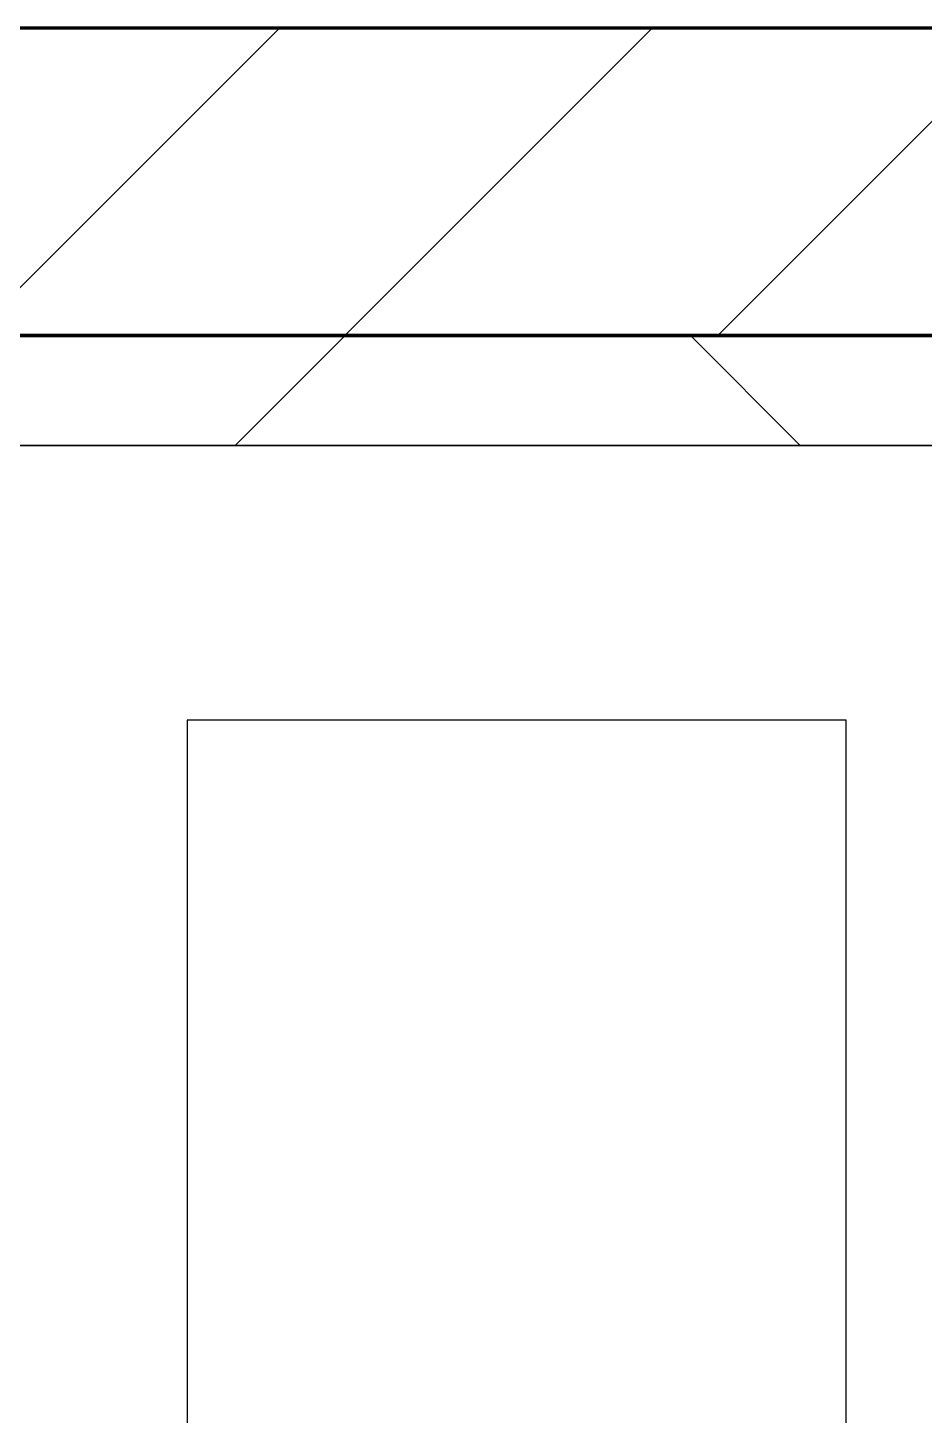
# Model space of a CAD drawing. Header units: millimetres. Extents: x -678720 to -601931, y -306 to 39239.
# Drawn here: x -671196 to -670788, y 8128 to 8759 of the extents above; entities that cross this region are included whole.
import ezdxf
from ezdxf.xclip import XClip

# ---------------------------------------------------------------- set-up
doc = ezdxf.new("R2010")
doc.units = ezdxf.units.MM
doc.header["$XCLIPFRAME"] = 0
doc.layers.add('000 - WIPEOUT', color=250, linetype='Continuous')
doc.layers.add('A11_ALU.SOLID SHEET', color=2, linetype='Continuous')
for name, color, linetype, lineweight in [('A-GLAZ-CURT', 2, 'Continuous', 9), ('A-WALL', 5, 'Continuous', 35), ('A-WALL-FNSH', 2, 'Continuous', 35), ('A-WALL-PATT', 1, 'Continuous', 35)]:
    doc.layers.add(name, color=color, linetype=linetype, lineweight=lineweight)

# ---------------------------------------------------------------- blocks, each defined once
blk = doc.blocks.new('PPLS-PP19_Custom Tile Pattern - Custom Tile Pattern-V86-4234-01 ENLARGED MULTI-PURPOSE LEVEL - REFLECTED CEILING PLAN - SHEET 5')
at = {"layer": 'A-GLAZ-CURT'}
for p, q in [((-300, 0), (300, 0)), ((300, 0), (-300, 0)), ((195.99, 0), (213.31, 0)), ((213.31, 0), (195.99, 0)), ((230.06, 0), (300, 0)), ((-300, -50), (300, -50)), ((300, -50), (-300, -50))]:
    blk.add_line(p, q, dxfattribs=at)
for points, knots in [([(-86.78, 0), (-99.82, 0), (-120.93, 0), (-145.87, 0), (-151.68, 0)], [-18766.980307, -18766.980307, -18766.980307, -18766.980307, -17136.203329, -16663.093301, -16663.093301, -16663.093301, -16663.093301]), ([(-151.03, 0), (-140.01, 0), (-124.96, 0), (-110.8, 0), (-99.5, 0), (-91.46, 0)], [-1996.172939, -1996.172939, -1996.172939, -1996.172939, -1002.059161, -460.363443, 0, 0, 0, 0]), ([(-150.34, 0), (-150.07, 0), (-147.75, 0), (-142.6, 0), (-127.26, 0), (-107.3, 0), (-90.42, 0), (-75.26, 0), (-68.41, 0), (-65.12, 0), (-63.63, 0)], [-4948.728362, -4948.728362, -4948.728362, -4948.728362, -4883.323924, -4440.880425, -4054.690705, -3793.097032, -3402.597032, -3144.956779, -3050.982048, -2969.237017, -2969.237017, -2969.237017, -2969.237017]), ([(-26.75, 0), (-27.82, 0), (-36.18, 0), (-53.55, 0), (-78.2, 0), (-110.94, 0), (-130.52, 0), (-147.74, 0), (-149.07, 0)], [-8718.362214, -8718.362214, -8718.362214, -8718.362214, -8532.293389, -8073.216054, -7508.296369, -7004.680444, -6449.282163, -6277.220794, -6277.220794, -6277.220794, -6277.220794]), ([(-86.16, 0), (-91.37, 0), (-104.13, 0), (-122.65, 0), (-139.03, 0), (-146.11, 0), (-146.95, 0)], [-1681.3698, -1681.3698, -1681.3698, -1681.3698, -1374.161226, -945.742622, -741.901385, -489.130243, -489.130243, -489.130243, -489.130243]), ([(-134.15, 0), (-133.32, 0), (-130.31, 0), (-117.33, 0), (-97.48, 0), (-87.86, 0), (-85.74, 0)], [-7657.439573, -7657.439573, -7657.439573, -7657.439573, -7293.749979, -6839.55839, -6236.997189, -6053.314283, -6053.314283, -6053.314283, -6053.314283]), ([(-126.5, 0), (-122.44, 0), (-108.71, 0), (-95.49, 0), (-86.57, 0), (-85.76, 0)], [-5231.017328, -5231.017328, -5231.017328, -5231.017328, -4994.692869, -4542.524482, -4497.021594, -4497.021594, -4497.021594, -4497.021594]), ([(-125.15, 0), (-124.93, 0), (-121.96, 0), (-113.01, 0), (-98.9, 0), (-85.29, 0), (-71.67, 0), (-65.93, 0), (-65.07, 0)], [-3362.7396, -3362.7396, -3362.7396, -3362.7396, -3342.215224, -3074.362186, -2902.289527, -2605.247022, -2322.099534, -2241.8264, -2241.8264, -2241.8264, -2241.8264]), ([(-85.75, 0), (-92.76, 0), (-102.21, 0), (-114.02, 0), (-117.28, 0), (-118.78, 0)], [-602.534604, -602.534604, -602.534604, -602.534604, -229.489605, -116.330425, 0, 0, 0, 0]), ([(-85.84, 0), (-94.42, 0), (-108.04, 0), (-116.56, 0), (-117.56, 0)], [-2135.247573, -2135.247573, -2135.247573, -2135.247573, -1433.981041, -985.49888, -985.49888, -985.49888, -985.49888]), ([(-115.82, 0), (-114.96, 0), (-110.41, 0), (-96.78, 0), (-71.33, 0), (-46.06, 0), (-26.05, 0), (-20.53, 0)], [-5724.064692, -5724.064692, -5724.064692, -5724.064692, -5430.283136, -5103.229623, -4799.173296, -4065.652676, -3775.446925, -3775.446925, -3775.446925, -3775.446925]), ([(-85.91, 0), (-89.43, 0), (-98.37, 0), (-112.01, 0), (-114.94, 0), (-115.63, 0)], [-974.308884, -974.308884, -974.308884, -974.308884, -789.402658, -501.969187, -243.577221, -243.577221, -243.577221, -243.577221]), ([(-91.46, 0), (-90.09, 0), (-88.3, 0), (-86.44, 0), (-86.09, 0)], [-19832.387487, -19832.387487, -19832.387487, -19832.387487, -19753.885894, -19735.532288, -19735.532288, -19735.532288, -19735.532288]), ([(-85.76, 0), (-82.11, 0), (-77.04, 0), (-72.73, 0), (-72.64, 0), (-72.64, 0)], [-19729.932691, -19729.932691, -19729.932691, -19729.932691, -19541.04734, -19478.625389, -19471.062469, -19471.062469, -19471.062469, -19471.062469]), ([(-36.62, 0), (-36.62, 0), (-40.35, 0), (-44.32, 0), (-58.97, 0), (-76.43, 0), (-85.08, 0), (-85.76, 0)], [-4069.478503, -4069.478503, -4069.478503, -4069.478503, -3858.647035, -3538.256648, -2842.901703, -2193.204658, -2137.479627, -2137.479627, -2137.479627, -2137.479627]), ([(-63.96, 0), (-64.13, 0), (-72.36, 0), (-80.37, 0), (-85.76, 0)], [-2171.769325, -2171.769325, -2171.769325, -2171.769325, -2007.031671, -1689.226457, -1689.226457, -1689.226457, -1689.226457]), ([(9.32, 0), (9.08, 0), (7.65, 0), (2.57, 0), (-12.23, 0), (-25.64, 0), (-40, 0), (-56.24, 0), (-71.97, 0), (-81.35, 0), (-85.76, 0)], [-2922.926651, -2922.926651, -2922.926651, -2922.926651, -2882.788014, -2720.818881, -2518.50168, -2125.455881, -1792.521578, -1466.981642, -1208.454564, -976.845613, -976.845613, -976.845613, -976.845613]), ([(-72.93, 0), (-75.51, 0), (-79.88, 0), (-84.77, 0), (-85.75, 0)], [-19442.345229, -19442.345229, -19442.345229, -19442.345229, -18935.241197, -18810.162684, -18810.162684, -18810.162684, -18810.162684]), ([(-85.19, 0), (-81.48, 0), (-72.19, 0), (-62.74, 0), (-60.36, 0), (-59.97, 0)], [-6037.596586, -6037.596586, -6037.596586, -6037.596586, -5713.340575, -5140.470607, -5006.787413, -5006.787413, -5006.787413, -5006.787413]), ([(-85.05, 0), (-76.57, 0), (-62.9, 0), (-54.4, 0), (-48.53, 0), (-30.79, 0), (-18.03, 0), (8.61, 0), (15.02, 0), (22.91, 0), (31, 0), (39.04, 0), (51.19, 0), (58.74, 0), (61.34, 0), (61.45, 0)], [-4483.729138, -4483.729138, -4483.729138, -4483.729138, -4008.285538, -3689.699207, -3546.54457, -3315.260113, -2864.387349, -2439.246196, -2084.094819, -1956.422387, -1818.904206, -1645.594513, -1443.202566, -1228.752106, -1120.932285, -1120.932285, -1120.932285, -1120.932285]), ([(-36.33, 0), (-36.43, 0), (-37.27, 0), (-45.02, 0), (-46.13, 0), (-60.59, 0), (-74.4, 0), (-82.57, 0), (-84.85, 0)], [-1855.773136, -1855.773136, -1855.773136, -1855.773136, -1810.870157, -1672.078046, -1405.135169, -1060.00838, -740.068933, -618.591045, -618.591045, -618.591045, -618.591045]), ([(-29.03, 0), (-33.97, 0), (-43.74, 0), (-56.37, 0), (-71.66, 0), (-77.83, 0), (-82.66, 0), (-83.28, 0), (-83.28, 0)], [-2680.714891, -2680.714891, -2680.714891, -2680.714891, -2413.671296, -2161.752162, -2006.592567, -1646.621388, -1424.436217, -1393.971743, -1393.971743, -1393.971743, -1393.971743]), ([(-83.28, 0), (-83.28, 0), (-82.91, 0), (-76.14, 0), (-62.97, 0), (-48.14, 0), (-36.49, 0), (-33.57, 0), (-29.94, 0), (-28.57, 0)], [-1393.4169, -1393.4169, -1393.4169, -1393.4169, -1353.722004, -1274.333717, -1073.56893, -651.549973, -296.515819, -83.513472, 0, 0, 0, 0]), ([(-66.39, 0), (-66.39, 0), (-63.63, 0), (-53.63, 0), (-34.42, 0), (-29.82, 0), (-29.19, 0)], [-2493.31794, -2493.31794, -2493.31794, -2493.31794, -2315.303971, -1809.437387, -963.711516, -666.19313, -666.19313, -666.19313, -666.19313]), ([(31.18, 0), (25.97, 0), (11.99, 0), (-16.92, 0), (-47.42, 0), (-65.77, 0), (-66.37, 0), (-66.38, 0)], [-4496.803627, -4496.803627, -4496.803627, -4496.803627, -4222.080604, -3745.412743, -2981.410125, -2542.574734, -2498.224237, -2498.224237, -2498.224237, -2498.224237]), ([(-63.63, 0), (-61.49, 0), (-57.39, 0), (-54.49, 0), (-45.2, 0), (-40.79, 0), (-40.46, 0), (-40.44, 0)], [-2969.237017, -2969.237017, -2969.237017, -2969.237017, -2851.217951, -2734.127174, -2474.780881, -2410.990208, -2350.645972, -2350.645972, -2350.645972, -2350.645972]), ([(-58.83, 0), (-58.37, 0), (-57.29, 0), (-54.23, 0), (-46.33, 0), (-42.62, 0), (-41.76, 0)], [-4859.52896, -4859.52896, -4859.52896, -4859.52896, -4680.891996, -4469.85053, -4321.566175, -4270.495146, -4270.495146, -4270.495146, -4270.495146]), ([(-51.83, 0), (-51.83, 0), (-51.78, 0), (-47.4, 0), (-46.01, 0), (-40.22, 0), (-36.78, 0)], [-632.814994, -632.814994, -632.814994, -632.814994, -627.965721, -508.377888, -260.442412, 0, 0, 0, 0]), ([(76.63, 0), (74.8, 0), (67.65, 0), (53.52, 0), (37, 0), (24.07, 0), (12.82, 0), (-2.9, 0), (-20.62, 0), (-32.81, 0), (-44.85, 0), (-51.43, 0), (-51.79, 0)], [-3095.572228, -3095.572228, -3095.572228, -3095.572228, -2950.589685, -2634.532728, -2313.748533, -2106.613311, -1925.670641, -1617.263037, -1290.787923, -1039.307308, -819.71621, -644.910881, -644.910881, -644.910881, -644.910881]), ([(-41.76, 0), (-39.9, 0), (-37.72, 0), (-36.92, 0), (-36.77, 0)], [-4270.495146, -4270.495146, -4270.495146, -4270.495146, -4161.040818, -4106.245333, -4106.245333, -4106.245333, -4106.245333]), ([(-36.78, 0), (-32.43, 0), (-26.65, 0), (-20.57, 0), (-19.85, 0)], [-6191.144455, -6191.144455, -6191.144455, -6191.144455, -5862.463379, -5818.737973, -5818.737973, -5818.737973, -5818.737973]), ([(-36.29, 0), (-36.29, 0), (-34.66, 0), (-28.88, 0), (-26.95, 0), (-26.54, 0)], [-9150.272121, -9150.272121, -9150.272121, -9150.272121, -9057.163041, -8919.836787, -8834.607043, -8834.607043, -8834.607043, -8834.607043]), ([(30.82, 0), (29.27, 0), (20.14, 0), (3.54, 0), (-16.58, 0), (-34.76, 0), (-36.04, 0)], [-10462.034656, -10462.034656, -10462.034656, -10462.034656, -10363.088938, -9884.23066, -9424.652049, -9182.880979, -9182.880979, -9182.880979, -9182.880979]), ([(-33.34, 0), (-33.34, 0), (-32.93, 0), (-31.16, 0), (-30.52, 0)], [-2415.024266, -2415.024266, -2415.024266, -2415.024266, -2357.633367, -2323.618664, -2323.618664, -2323.618664, -2323.618664]), ([(45.21, 0), (44.06, 0), (37.17, 0), (24.74, 0), (2.64, 0), (-17.84, 0), (-30.57, 0), (-31.82, 0), (-32, 0)], [-4163.150107, -4163.150107, -4163.150107, -4163.150107, -4098.545751, -3766.694881, -3333.063701, -2994.501669, -2698.150104, -2614.070998, -2614.070998, -2614.070998, -2614.070998]), ([(-30.76, 0), (-30.73, 0), (-30.14, 0), (-26.08, 0), (-20.98, 0)], [-54176.191683, -54176.191683, -54176.191683, -54176.191683, -54157.274271, -53832.391596, -53832.391596, -53832.391596, -53832.391596]), ([(-30.52, 0), (-27.11, 0), (-24.15, 0), (-20.82, 0), (-20.6, 0)], [-2323.618664, -2323.618664, -2323.618664, -2323.618664, -2142.497158, -2129.983776, -2129.983776, -2129.983776, -2129.983776]), ([(-20.03, 0), (-22.18, 0), (-26.25, 0), (-29.52, 0), (-30.21, 0)], [-54749.191828, -54749.191828, -54749.191828, -54749.191828, -54461.685999, -54290.791712, -54290.791712, -54290.791712, -54290.791712]), ([(8.33, 0), (8.19, 0), (7.18, 0), (0.32, 0), (-13.89, 0), (-24.92, 0), (-29.03, 0)], [-3574.286521, -3574.286521, -3574.286521, -3574.286521, -3526.962355, -3285.499107, -2903.012179, -2680.714891, -2680.714891, -2680.714891, -2680.714891]), ([(-28.98, 0), (-28.66, 0), (-27.39, 0), (-24.45, 0), (-22.56, 0)], [-166.548282, -166.548282, -166.548282, -166.548282, -102.06493, 0, 0, 0, 0]), ([(-28.57, 0), (-26.93, 0), (-20.29, 0), (-11.45, 0), (2.08, 0), (13.15, 0), (21.24, 0), (24.62, 0), (24.72, 0), (24.72, 0)], [-5361.429781, -5361.429781, -5361.429781, -5361.429781, -5261.36855, -5050.479954, -4785.90057, -4596.498881, -4445.288762, -4384.376941, -4376.041937, -4376.041937, -4376.041937, -4376.041937]), ([(-22.56, 0), (-20.27, 0), (-17.03, 0), (-11.36, 0), (-7.66, 0), (-6.6, 0), (-6.44, 0)], [-56468.192263, -56468.192263, -56468.192263, -56468.192263, -56344.022017, -56303.229861, -56166.290093, -56124.392176, -56124.392176, -56124.392176, -56124.392176]), ([(-19.9, 0), (-18.92, 0), (-17.37, 0), (-15.75, 0), (-15.19, 0)], [-53809.76233, -53809.76233, -53809.76233, -53809.76233, -53749.15266, -53717.791567, -53717.791567, -53717.791567, -53717.791567]), ([(-19.87, 0), (-12.84, 0), (6.39, 0), (22.06, 0), (37.44, 0), (45.92, 0), (57.76, 0), (64.47, 0), (72.74, 0), (75.22, 0), (76.03, 0), (76.21, 0)], [-2115.948403, -2115.948403, -2115.948403, -2115.948403, -1716.209403, -1206.526904, -1089.329421, -901.315459, -753.071572, -495.328968, -421.953223, -334.951786, -290.452333, -290.452333, -290.452333, -290.452333]), ([(-19.83, 0), (-16.54, 0), (-7.64, 0), (4.23, 0), (9.64, 0), (10.14, 0), (10.18, 0)], [-3763.191425, -3763.191425, -3763.191425, -3763.191425, -3589.737505, -3285.047089, -3066.359526, -3044.715262, -3044.715262, -3044.715262, -3044.715262]), ([(-13, 0), (-14.35, 0), (-16.36, 0), (-19.6, 0), (-19.82, 0)], [-55207.591944, -55207.591944, -55207.591944, -55207.591944, -54789.006179, -54758.370986, -54758.370986, -54758.370986, -54758.370986]), ([(-19.13, 0), (-11.5, 0), (9.97, 0), (43.36, 0), (70.92, 0), (82.12, 0), (83.66, 0)], [-5804.197927, -5804.197927, -5804.197927, -5804.197927, -5340.621928, -4573.028122, -4094.177415, -3869.465285, -3869.465285, -3869.465285, -3869.465285]), ([(-15.19, 0), (-13.07, 0), (7.48, 0), (42.82, 0), (79.54, 0), (102.59, 0), (111.35, 0)], [-461.142613, -461.142613, -461.142613, -461.142613, -429.606584, -390.253598, -346.313304, -319.001686, -319.001686, -319.001686, -319.001686]), ([(-6.54, 0), (-6.73, 0), (-7.2, 0), (-7.6, 0), (-7.79, 0)], [-56009.792147, -56009.792147, -56009.792147, -56009.792147, -55949.290093, -55895.192118, -55895.192118, -55895.192118, -55895.192118]), ([(-2.63, 0), (-2.47, 0), (-1.22, 0), (4.92, 0), (15.97, 0), (22.54, 0), (24.49, 0)], [-226.825321, -226.825321, -226.825321, -226.825321, -220.269177, -206.416616, -198.214427, -187.717507, -187.717507, -187.717507, -187.717507]), ([(103.09, 0), (101.08, 0), (86.31, 0), (63.34, 0), (35.84, 0), (12, 0), (3.08, 0), (-1.67, 0), (-2.25, 0)], [-375.435014, -375.435014, -375.435014, -375.435014, -369.147452, -330.153101, -307.516438, -285.83788, -246.234814, -234.646884, -234.646884, -234.646884, -234.646884]), ([(24.69, 0), (24.54, 0), (20.99, 0), (15.48, 0), (10.8, 0), (9.63, 0)], [-4368.572414, -4368.572414, -4368.572414, -4368.572414, -4306.476363, -4080.000647, -3772.857994, -3772.857994, -3772.857994, -3772.857994]), ([(18.16, 0), (19.15, 0), (24.25, 0), (25.66, 0), (26.12, 0)], [-5700.113719, -5700.113719, -5700.113719, -5700.113719, -5554.232259, -5302.431367, -5302.431367, -5302.431367, -5302.431367]), ([(110.97, 0), (108.77, 0), (103.7, 0), (92.38, 0), (85.59, 0), (74.4, 0), (62.26, 0), (51.85, 0), (43.81, 0), (29.53, 0), (20.67, 0), (18.85, 0), (18.16, 0)], [-7977.04013, -7977.04013, -7977.04013, -7977.04013, -7723.759874, -7531.75727, -7135.649961, -6924.452779, -6738.82075, -6548.303034, -6314.283804, -6135.05769, -5972.647715, -5832.674503, -5832.674503, -5832.674503, -5832.674503]), ([(27.44, 0), (27.9, 0), (29.54, 0), (36.16, 0), (42, 0), (45.26, 0)], [-5037.309798, -5037.309798, -5037.309798, -5037.309798, -4887.603822, -4705.298446, -4507.066662, -4507.066662, -4507.066662, -4507.066662]), ([(27.89, 0), (29.09, 0), (33.17, 0), (41.23, 0), (46.08, 0)], [-147.777612, -147.777612, -147.777612, -147.777612, -135.792042, -120.128438, -120.128438, -120.128438, -120.128438]), ([(136.44, 0), (121.66, 0), (86.93, 0), (51.16, 0), (31.18, 0)], [-106.750556, -106.750556, -106.750556, -106.750556, -59.610984, 0, 0, 0, 0]), ([(111.41, 0), (109.32, 0), (96.29, 0), (76.86, 0), (57.82, 0), (46.51, 0), (41.18, 0), (36.02, 0), (35.54, 0), (35.54, 0)], [-410.537058, -410.537058, -410.537058, -410.537058, -401.860199, -357.622665, -341.267687, -334.000314, -326.15566, -319.318397, -317.489778, -317.489778, -317.489778, -317.489778]), ([(36.29, 0), (37.77, 0), (48.82, 0), (64.79, 0), (89.22, 0), (104.92, 0), (110.97, 0)], [-314.598523, -314.598523, -314.598523, -314.598523, -305.899624, -287.17622, -249.500363, -218.659988, -218.659988, -218.659988, -218.659988]), ([(46.05, 0), (48.33, 0), (57.52, 0), (71.67, 0), (84.83, 0), (86.01, 0), (92.51, 0), (94.33, 0)], [-4491.081615, -4491.081615, -4491.081615, -4491.081615, -4353.683244, -3960.84581, -3759.045785, -3336.541051, -2783.776468, -2783.776468, -2783.776468, -2783.776468]), ([(70.61, 0), (66.16, 0), (57.33, 0), (48.69, 0), (46.07, 0)], [-4647.237329, -4647.237329, -4647.237329, -4647.237329, -4326.416877, -4179.266064, -4179.266064, -4179.266064, -4179.266064]), ([(46.36, 0), (46.77, 0), (53.59, 0), (71.92, 0), (95.81, 0), (108.51, 0), (111.99, 0)], [-119.819685, -119.819685, -119.819685, -119.819685, -118.513713, -97.899267, -63.759246, -52.267272, -52.267272, -52.267272, -52.267272]), ([(53.18, 0), (53.06, 0), (52.27, 0), (49.47, 0), (47.03, 0)], [-622.740158, -622.740158, -622.740158, -622.740158, -566.066452, -373.644095, -373.644095, -373.644095, -373.644095]), ([(61.47, 0), (61.47, 0), (61.21, 0), (54.61, 0), (53.71, 0), (53.56, 0)], [-1113.311073, -1113.311073, -1113.311073, -1113.311073, -1096.402191, -891.204116, -747.28819, -747.28819, -747.28819, -747.28819]), ([(76.22, 0), (75.58, 0), (73.64, 0), (71.05, 0), (70.61, 0)], [-193.634889, -193.634889, -193.634889, -193.634889, -31.537676, 0, 0, 0, 0]), ([(94.4, 0), (94.4, 0), (94.64, 0), (99.11, 0), (105.9, 0), (110.42, 0), (111.57, 0)], [-2348.345796, -2348.345796, -2348.345796, -2348.345796, -2310.419338, -2233.599744, -2052.234781, -1988.411763, -1988.411763, -1988.411763, -1988.411763]), ([(129.02, 0), (129.02, 0), (124.41, 0), (122.35, 0), (114.96, 0), (108.04, 0), (103.09, 0)], [-35.386604, -35.386604, -35.386604, -35.386604, -31.430235, -22.807238, -15.488593, 0, 0, 0, 0]), ([(111.67, 0), (110.86, 0), (109.19, 0), (105.66, 0), (105.23, 0), (105.23, 0)], [-9092.110255, -9092.110255, -9092.110255, -9092.110255, -9012.77275, -8966.157302, -8929.495943, -8929.495943, -8929.495943, -8929.495943]), ([(105.26, 0), (105.52, 0), (109.32, 0), (111.27, 0), (112.07, 0)], [-8920.561005, -8920.561005, -8920.561005, -8920.561005, -8814.835624, -8683.232875, -8683.232875, -8683.232875, -8683.232875]), ([(112, 0), (120.65, 0), (129.49, 0), (138.28, 0), (138.53, 0)], [-318.329223, -318.329223, -318.329223, -318.329223, -291.370682, -290.5735, -290.5735, -290.5735, -290.5735]), ([(168.37, 0), (167.68, 0), (162.47, 0), (148.06, 0), (123.31, 0), (112.01, 0)], [-543.375029, -543.375029, -543.375029, -543.375029, -530.793311, -458.593899, -411.376507, -411.376507, -411.376507, -411.376507]), ([(112.01, 0), (114.47, 0), (122.23, 0), (139.94, 0), (163.31, 0), (185.23, 0), (193.62, 0), (194.69, 0), (194.79, 0)], [-1980.291264, -1980.291264, -1980.291264, -1980.291264, -1843.028543, -1530.39897, -1095.004608, -529.74427, -295.064701, -265.121568, -265.121568, -265.121568, -265.121568]), ([(112.03, 0), (116.28, 0), (127.13, 0), (132.42, 0), (134.6, 0)], [-216.83774, -216.83774, -216.83774, -216.83774, -194.761443, -152.241002, -152.241002, -152.241002, -152.241002]), ([(157.9, 0), (156.77, 0), (151.67, 0), (143.29, 0), (134.04, 0), (126.24, 0), (118.6, 0), (114.97, 0), (113.12, 0), (112.08, 0)], [-10292.955006, -10292.955006, -10292.955006, -10292.955006, -10098.273015, -9847.788484, -9677.714971, -9567.007022, -9453.21225, -9220.200448, -9106.409977, -9106.409977, -9106.409977, -9106.409977]), ([(112.31, 0), (116.23, 0), (121.57, 0), (128.63, 0), (128.95, 0)], [-51.921864, -51.921864, -51.921864, -51.921864, -39.050993, -35.895543, -35.895543, -35.895543, -35.895543]), ([(114.39, 0), (114.2, 0), (113.77, 0), (113.25, 0), (112.96, 0)], [-8148.58938, -8148.58938, -8148.58938, -8148.58938, -8105.191388, -8062.814755, -8062.814755, -8062.814755, -8062.814755]), ([(128.58, 0), (128.8, 0), (130.16, 0), (139.26, 0), (152.67, 0), (161.24, 0), (162.19, 0), (162.75, 0)], [-633.326174, -633.326174, -633.326174, -633.326174, -627.736123, -618.981161, -602.094757, -592.980799, -581.414464, -581.414464, -581.414464, -581.414464]), ([(137.1, 0), (136, 0), (133.64, 0), (129.87, 0), (129.11, 0)], [-670.405967, -670.405967, -670.405967, -670.405967, -651.020627, -640.742133, -640.742133, -640.742133, -640.742133]), ([(177.92, 0), (174.87, 0), (170.16, 0), (161.95, 0), (161.28, 0), (158.35, 0), (157.85, 0), (157.77, 0)], [-11064.926632, -11064.926632, -11064.926632, -11064.926632, -10839.086983, -10768.332124, -10666.779182, -10580.760289, -10550.278881, -10550.278881, -10550.278881, -10550.278881]), ([(177.41, 0), (174.6, 0), (167.96, 0), (159.34, 0), (158.33, 0), (158.3, 0)], [-154.190936, -154.190936, -154.190936, -154.190936, -143.776725, -129.632772, -123.352749, -123.352749, -123.352749, -123.352749]), ([(159.07, 0), (159.13, 0), (160.84, 0), (165.21, 0), (174.15, 0), (185.98, 0), (208.82, 0), (219.42, 0), (230.06, 0)], [-115.643202, -115.643202, -115.643202, -115.643202, -114.681583, -87.660824, -65.295536, -41.623857, -24.459831, 0, 0, 0, 0]), ([(162.75, 0), (165.4, 0), (170.91, 0), (172.61, 0), (172.61, 0)], [-111.264224, -111.264224, -111.264224, -111.264224, -56.742688, -19.085662, -19.085662, -19.085662, -19.085662]), ([(177.95, 0), (176.57, 0), (174.11, 0), (169.67, 0), (168.99, 0)], [-8247.34781, -8247.34781, -8247.34781, -8247.34781, -8152.463617, -8069.855175, -8069.855175, -8069.855175, -8069.855175]), ([(171.51, 0), (176.48, 0), (193.23, 0), (201.73, 0), (208.81, 0), (213.9, 0), (241.96, 0), (266.73, 0), (281.71, 0), (291.71, 0), (296.52, 0), (297.86, 0), (298.09, 0)], [-7971.819559, -7971.819559, -7971.819559, -7971.819559, -7784.112253, -7606.717214, -7289.299508, -7042.621073, -6582.165592, -6068.460911, -5766.029927, -5566.724884, -5280.360606, -5199.253518, -5199.253518, -5199.253518, -5199.253518]), ([(172.07, 0), (177.66, 0), (187.87, 0), (201.08, 0), (207.47, 0), (213.96, 0), (215.11, 0)], [-255.364076, -255.364076, -255.364076, -255.364076, -237.955587, -223.92608, -215.862851, -208.75215, -208.75215, -208.75215, -208.75215]), ([(300, 0), (286.53, 0), (254.22, 0), (210.79, 0), (186.85, 0), (177.92, 0)], [-285.253232, -285.253232, -285.253232, -285.253232, -244.693688, -187.987675, -154.82424, -154.82424, -154.82424, -154.82424]), ([(215.22, 0), (214.62, 0), (210.55, 0), (203.98, 0), (190.34, 0), (180.89, 0), (177.92, 0)], [-203.825446, -203.825446, -203.825446, -203.825446, -198.527383, -184.406837, -162.427601, -152.392536, -152.392536, -152.392536, -152.392536]), ([(193.8, 0), (193.33, 0), (190.11, 0), (185.04, 0), (178.47, 0), (177.92, 0)], [-11665.349007, -11665.349007, -11665.349007, -11665.349007, -11565.880756, -11105.624034, -11064.927693, -11064.927693, -11064.927693, -11064.927693]), ([(247.1, 0), (246.76, 0), (245.04, 0), (238.34, 0), (226.56, 0), (221.1, 0), (200.27, 0), (185.02, 0), (178.24, 0)], [-9649.085549, -9649.085549, -9649.085549, -9649.085549, -9581.591397, -9406.094246, -9221.510254, -9016.44624, -8717.832359, -8253.978395, -8253.978395, -8253.978395, -8253.978395]), ([(300, 0), (288.22, 0), (262, 0), (230.43, 0), (219.94, 0), (219.02, 0)], [-12528.858583, -12528.858583, -12528.858583, -12528.858583, -11905.454923, -11162.864862, -10856.732305, -10856.732305, -10856.732305, -10856.732305]), ([(219.9, 0), (220.86, 0), (227.84, 0), (242.06, 0), (246.54, 0), (246.96, 0)], [-10670.940496, -10670.940496, -10670.940496, -10670.940496, -10511.382485, -9925.173265, -9834.877357, -9834.877357, -9834.877357, -9834.877357]), ([(284.76, 0), (284.76, 0), (285.09, 0), (287.47, 0), (293.59, 0), (297.76, 0), (300, 0)], [-4110.630118, -4110.630118, -4110.630118, -4110.630118, -4053.389046, -3959.664717, -3862.421465, -3746.95702, -3746.95702, -3746.95702, -3746.95702]), ([(297.38, 0), (295.84, 0), (291.62, 0), (285.38, 0), (284.87, 0)], [-4803.172655, -4803.172655, -4803.172655, -4803.172655, -4358.271401, -4143.037883, -4143.037883, -4143.037883, -4143.037883])]:
    blk.add_open_spline(points, degree=3, knots=knots, dxfattribs=at)
for points in [[(-39.84, 0), (-39.08, 0), (-38.11, 0), (-37.36, 0)], [(24.49, 0), (25.23, 0), (25.72, 0), (26.04, 0)], [(46.12, 0), (41.57, 0), (36.29, 0), (30.82, 0)], [(80.35, 0), (79.57, 0), (78.27, 0), (76.63, 0)], [(84.06, 0), (83.48, 0), (82.41, 0), (81.72, 0)], [(112.42, 0), (112.89, 0), (113.25, 0), (113.59, 0)], [(168.74, 0), (168.74, 0), (169.81, 0), (171.51, 0)], [(177.83, 0), (175.06, 0), (172.28, 0), (169.49, 0)], [(195.11, 0), (194.91, 0), (194.44, 0), (193.8, 0)]]:
    blk.add_open_spline(points, degree=3, dxfattribs=at)
blk = doc.blocks.new('PPLS-PP19_Custom Tile Pattern - Custom Tile Pattern-V87-4234-01 ENLARGED MULTI-PURPOSE LEVEL - REFLECTED CEILING PLAN - SHEET 5')
at = {"layer": 'A-GLAZ-CURT'}
for p, q in [((-300, 0), (300, 0)), ((300, 0), (-300, 0)), ((-293.07, 0), (-290.29, 0)), ((-290.29, 0), (-293.07, 0)), ((-289.41, 0), (-275.75, 0)), ((-275.75, 0), (-289.41, 0)), ((-300, -50), (300, -50)), ((300, -50), (-300, -50))]:
    blk.add_line(p, q, dxfattribs=at)
at = {"layer": 'A-GLAZ-CURT', "flags": 128}
for points in [[(-300, 0), (-291.56, 0), (-283.3, 0), (-275.2, 0), (-267.26, 0), (-259.45, 0), (-251.77, 0), (-244.2, 0), (-236.74, 0), (-229.36, 0), (-222.06, 0), (-214.83, 0), (-207.71, 0), (-200.76, 0), (-194.02, 0), (-187.54, 0), (-181.38, 0), (-175.58, 0), (-170.25, 0), (-165.64, 0), (-162.01, 0), (-159.53, 0)], [(-283.55, 0), (-291.73, 0), (-300, 0)]]:
    blk.add_lwpolyline(points, dxfattribs=at)
at = {"layer": 'A-GLAZ-CURT'}
for points, knots in [([(-300, 0), (-284.65, 0), (-236.57, 0), (-192.04, 0), (-164.19, 0), (-158.58, 0)], [-5323.127839, -5323.127839, -5323.127839, -5323.127839, -4502.809032, -2700.551212, -2217.969933, -2217.969933, -2217.969933, -2217.969933]), ([(-92.47, 0), (-104.46, 0), (-139.32, 0), (-202.69, 0), (-262.56, 0), (-294.48, 0), (-300, 0)], [-18537.910478, -18537.910478, -18537.910478, -18537.910478, -17136.203329, -15131.813646, -13729.592194, -13439.944408, -13439.944408, -13439.944408, -13439.944408])]:
    blk.add_open_spline(points, degree=3, knots=knots, dxfattribs=at)
blk = doc.blocks.new('*U321')
at = {"layer": 'A-GLAZ-CURT', "rotation": 180}
for name, p in [('PPLS-PP19_Custom Tile Pattern - Custom Tile Pattern-V87-4234-01 ENLARGED MULTI-PURPOSE LEVEL - REFLECTED CEILING PLAN - SHEET 5', (-38465, -710)), ('PPLS-PP19_Custom Tile Pattern - Custom Tile Pattern-V86-4234-01 ENLARGED MULTI-PURPOSE LEVEL - REFLECTED CEILING PLAN - SHEET 5', (-37865, -710))]:
    blk.add_blockref(name, p, dxfattribs=at)
blk = doc.blocks.new('*U605')
at = {"color": 3}
blk.add_wipeout([(-275, -11250), (275, -11250), (275, -11550), (-275, -11550)], dxfattribs=at).dxf.layer = '000 - WIPEOUT'
at = {"layer": 'A11_ALU.SOLID SHEET', "color": 0, "linetype": 'ByBlock'}
blk.add_lwpolyline([(-275, -11550), (275, -11550), (275, -11250), (-275, -11250)], close=True, dxfattribs=at)
blk = doc.blocks.new('*U743')
blk.add_lwpolyline([(21173.36, -580), (28210, -580), (28210, -6849.96), (45954.15, -6849.96), (45954.15, 600), (82995.06, 600), (83086.47, 650), (90052, 650), (90392, 990), (103159.16, 990), (103159.16, 4990), (21173.36, 4990), (21173.36, 3485.45), (21203.36, 3485.45), (21203.36, 925.54), (21173.36, 925.54), (21173.36, -580)])
at = {"layer": 'A11_ALU.SOLID SHEET', "color": 0, "linetype": 'ByBlock', "rotation": 90}
blk.add_blockref('*U605', (62308.5, 4590), dxfattribs=at)

msp = doc.modelspace()

# ---------------------------------------------------------------- block references
at = {"layer": 'A11_ALU.SOLID SHEET'}
ref = msp.add_blockref('*U743', (-744682.37, 3579.02), dxfattribs=at)
XClip(ref).set_block_clipping_path([(69798.6834257276, -3885.5002684942), (120965.0023936313, 33679.9972602262)])

# ---------------------------------------------------------------- next in the draw order: hatches: boundary and pattern name
at = {"layer": 'A-WALL-PATT', "lineweight": 9}
h = msp.add_hatch(dxfattribs=at)
h.set_pattern_fill('FP_2', color=256, style=0, pattern_type=2)
h.set_pattern_definition([(45, (0, 0), (-84.852814, 84.852814), [])])
h.paths.add_polyline_path([(-645614.94, 8619.02), (-644025.62, 8619.02), (-644076.02, 8641.53), (-644079.79, 8639.36), (-644084.96, 8639.36), (-644091.03, 8644.02), (-644092.03, 8648.69), (-644157.37, 8677.88), (-644139.02, 8718.97), (-643915.31, 8619.02), (-632557.37, 8619.02), (-632557.37, 8759.02), (-674883.69, 8759.02), (-674883.69, 8619.02), (-672825.62, 8619.02), (-672876.02, 8641.53), (-672879.79, 8639.36), (-672884.96, 8639.36), (-672891.03, 8644.02), (-672892.03, 8648.69), (-672957.37, 8677.88), (-672939.02, 8718.97), (-672715.31, 8619.02), (-669225.62, 8619.02), (-669276.02, 8641.53), (-669279.79, 8639.36), (-669284.96, 8639.36), (-669291.03, 8644.02), (-669292.03, 8648.69), (-669357.37, 8677.88), (-669339.02, 8718.97), (-669115.31, 8619.02), (-665625.62, 8619.02), (-665676.02, 8641.53), (-665679.79, 8639.36), (-665684.96, 8639.36), (-665691.03, 8644.02), (-665692.03, 8648.69), (-665757.37, 8677.88), (-665739.02, 8718.97), (-665515.31, 8619.02), (-662025.62, 8619.02), (-662076.02, 8641.53), (-662079.79, 8639.36), (-662084.96, 8639.36), (-662091.03, 8644.02), (-662092.03, 8648.69), (-662157.37, 8677.88), (-662139.02, 8718.97), (-661915.31, 8619.02), (-658425.62, 8619.02), (-658476.02, 8641.53), (-658479.79, 8639.36), (-658484.96, 8639.36), (-658491.03, 8644.02), (-658492.03, 8648.69), (-658557.37, 8677.88), (-658539.02, 8718.97), (-658315.31, 8619.02), (-654825.62, 8619.02), (-654876.02, 8641.53), (-654879.79, 8639.36), (-654884.96, 8639.36), (-654891.03, 8644.02), (-654892.03, 8648.69), (-654957.37, 8677.88), (-654939.02, 8718.97), (-654715.31, 8619.02), (-651225.62, 8619.02), (-651276.02, 8641.53), (-651279.79, 8639.36), (-651284.96, 8639.36), (-651291.03, 8644.02), (-651292.03, 8648.69), (-651357.37, 8677.88), (-651339.02, 8718.97), (-651115.31, 8619.02), (-647625.62, 8619.02), (-647676.02, 8641.53), (-647679.79, 8639.36), (-647684.96, 8639.36), (-647691.03, 8644.02), (-647692.03, 8648.69), (-647757.37, 8677.88), (-647739.02, 8718.97), (-647515.31, 8619.02), (-645746.78, 8619.02)])
h = msp.add_hatch(dxfattribs=at)
h.set_pattern_fill('FP_3', color=256, style=0, pattern_type=2)
h.set_pattern_definition([(45, (0, 0), (-212.13203, 212.13203), []), (135, (0, 0), (-212.13203, -212.13203), [])])
h.paths.add_polyline_path([(-637582.37, 8569.02), (-637582.37, 8619.02), (-643915.31, 8619.02), (-643803.39, 8569.02), (-641132.34, 8569.02)])
h.paths.add_polyline_path([(-659985.63, 8569.02), (-658313.71, 8569.02), (-658425.62, 8619.02), (-661915.31, 8619.02), (-661803.39, 8569.02), (-660051.55, 8569.02)])
h.paths.add_polyline_path([(-653657.25, 8569.02), (-651113.71, 8569.02), (-651225.62, 8619.02), (-654715.31, 8619.02), (-654603.39, 8569.02), (-653782.37, 8569.02)])
h.paths.add_polyline_path([(-643913.71, 8569.02), (-644025.62, 8619.02), (-647515.31, 8619.02), (-647403.39, 8569.02), (-643966.93, 8569.02)])
h.paths.add_polyline_path([(-658203.39, 8569.02), (-654713.71, 8569.02), (-654825.62, 8619.02), (-658315.31, 8619.02), (-658205.78, 8570.08)])
h.paths.add_polyline_path([(-662292.85, 8569.02), (-661913.71, 8569.02), (-662025.62, 8619.02), (-665515.31, 8619.02), (-665403.39, 8569.02), (-662358.77, 8569.02)])
h.paths.add_polyline_path([(-647513.71, 8569.02), (-647625.62, 8619.02), (-651115.31, 8619.02), (-651003.39, 8569.02), (-647526.64, 8569.02)])
h.paths.add_polyline_path([(-666973.22, 8569.02), (-665513.71, 8569.02), (-665625.62, 8619.02), (-669115.31, 8619.02), (-669003.39, 8569.02), (-667105.06, 8569.02)])
h.paths.add_polyline_path([(-670928.45, 8569.02), (-669113.71, 8569.02), (-669225.62, 8619.02), (-672715.31, 8619.02), (-672603.39, 8569.02), (-670994.37, 8569.02)])
h.paths.add_polyline_path([(-672906.07, 8569.02), (-672713.71, 8569.02), (-672825.62, 8619.02), (-674883.69, 8619.02), (-674883.69, 8569.02), (-672957.37, 8569.02)])

# ---------------------------------------------------------------- next in the draw order: linework, layer by layer
at = {"layer": 'A-WALL', "color": 7, "lineweight": 70}
for p, q in [((-671782.37, 8759.02), (-669382.37, 8759.02)), ((-669382.37, 8619.02), (-671782.37, 8619.02)), ((-671782.37, 8619.02), (-669382.37, 8619.02))]:
    msp.add_line(p, q, dxfattribs=at)
at = {"layer": 'A-WALL-FNSH', "color": 250}
msp.add_line((-669382.37, 8569.02), (-671782.37, 8569.02), dxfattribs=at)

# ---------------------------------------------------------------- next in the draw order: block references
msp.add_blockref('*U321', (-633017.37, 9279.02))

doc.saveas('drawing.dxf')
